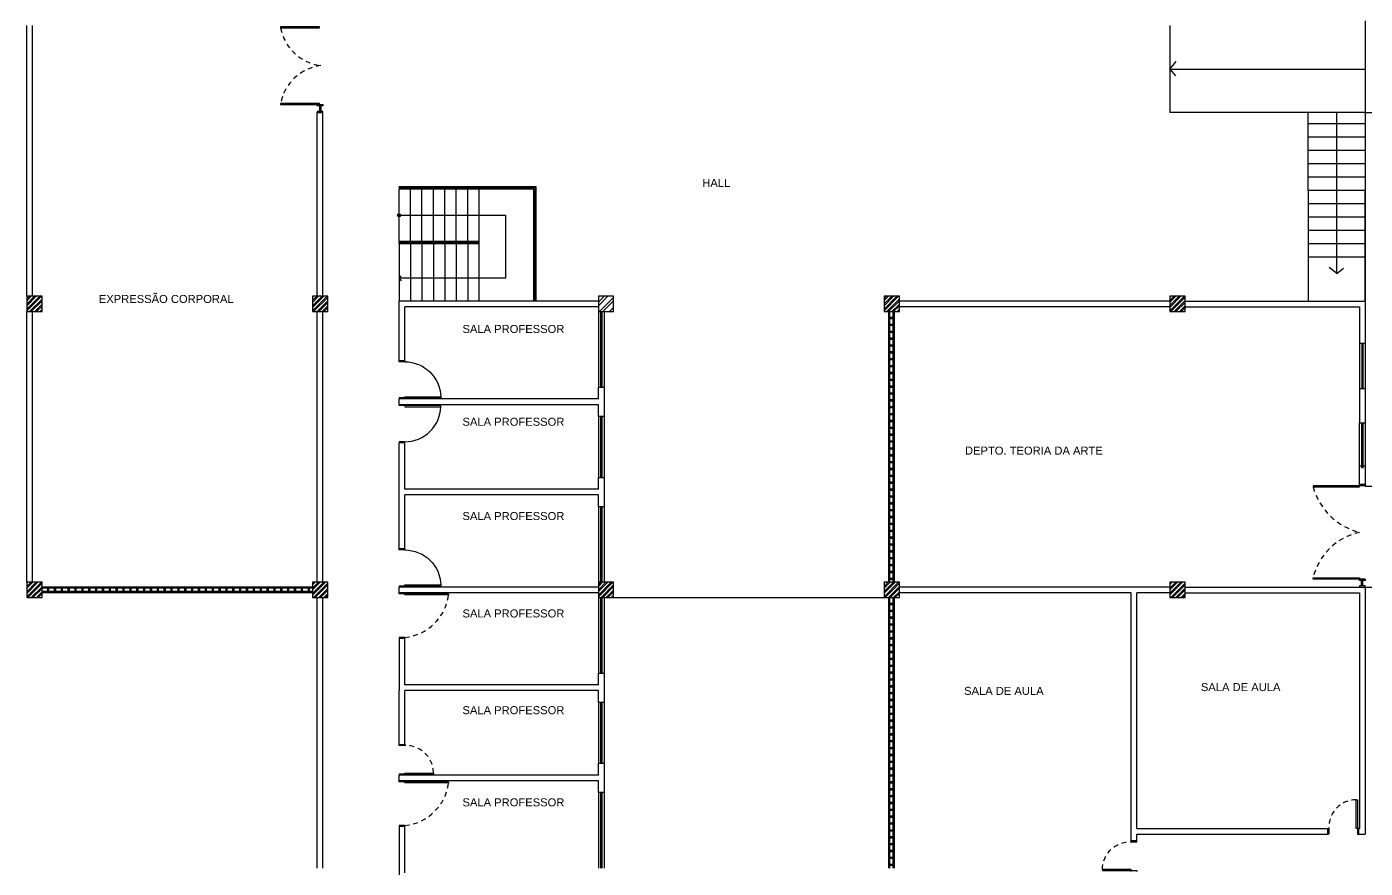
# Model space of a CAD drawing. Header units: millimetres. Extents: x 3165 to 3348, y 1853 to 2028.
# Drawn here: x 3186.75 to 3221.88, y 1891.58 to 1913.65 of the extents above; entities that cross this region are included whole.
import ezdxf

# ---------------------------------------------------------------- set-up
doc = ezdxf.new("R2010")
doc.units = ezdxf.units.MM
doc.linetypes.add('DASHED', pattern=[19.05, 12.7, -6.35])
doc.linetypes.add('HIDDEN2', pattern=[4.7625, 3.175, -1.5875])
for name, color, linetype in [('Cobogó', 2, 'Continuous'), ('Divisória', 6, 'Continuous'), ('Em Vista', 7, 'Continuous'), ('Janela', 2, 'Continuous'), ('Janela alta', 7, 'HIDDEN2'), ('Linha de Piso', 7, 'Continuous'), ('Parede', 5, 'Continuous'), ('Pilar', 7, 'Continuous'), ('Porta', 2, 'Continuous'), ('Texto', 6, 'Continuous')]:
    doc.layers.add(name, color=color, linetype=linetype)
doc.styles.add('Arial', font='arial.ttf', dxfattribs={"height": 0.15})
pattern_1 = [(45, (582.78078, 645.80131), (-0.067351921, 0.067351921), []), (45, (582.82568, 645.80131), (-0.067351921, 0.067351921), [])]

# ---------------------------------------------------------------- blocks, each defined once
blk = doc.blocks.new('essdgy')
at = {"layer": 'Porta', "ltscale": 0.5}
blk.add_lwpolyline([(2638.947, 1228.079), (2638.947, 1228.049), (2638.197, 1228.049), (2638.197, 1228.079)], close=True, dxfattribs=at)
for points in [[(2638.947, 1228.104), (2638.947, 1228.079), (2639.097, 1228.079), (2639.097, 1228.104)], [(2638.947, 1227.304), (2638.947, 1227.329), (2639.097, 1227.329), (2639.097, 1227.304)]]:
    blk.add_lwpolyline(points, dxfattribs=at)
at = {"layer": 'Porta', "color": 252, "linetype": 'HIDDEN2', "ltscale": 0.04}
blk.add_arc((2638.918, 1228.049), 0.721, 180, 272.3383, dxfattribs=at)
blk = doc.blocks.new('A$C3123344C')
at = {"layer": 'Porta', "ltscale": 0.5}
blk.add_lwpolyline([(0.025, 0.15), (0.055, 0.15), (0.055, 1.096), (0.025, 1.096)], close=True, dxfattribs=at)
for points in [[(0, 0.15), (0.025, 0.15), (0.025, 0), (0, 0)], [(0.997, 0.15), (0.972, 0.15), (0.972, 0), (0.997, 0)]]:
    blk.add_lwpolyline(points, dxfattribs=at)
at = {"layer": 'Porta', "color": 252, "linetype": 'DASHED', "ltscale": 0.3}
blk.add_arc((0.025, 0.15), 0.947, 0, 88.1852, dxfattribs=at)

msp = doc.modelspace()

# ---------------------------------------------------------------- hatches: boundary and pattern name
at = {"layer": 'Pilar', "linetype": 'HIDDEN2'}
h = msp.add_hatch(dxfattribs=at)
h.set_pattern_fill('ANSI32', color=256, scale=0.01)
h.set_pattern_definition(pattern_1)
h.paths.add_polyline_path([(3186.753, 1906.177), (3187.153, 1906.177), (3187.153, 1906.577), (3186.753, 1906.577)])
h = msp.add_hatch(dxfattribs=at)
h.set_pattern_fill('ANSI32', color=256, scale=0.01)
h.set_pattern_definition(pattern_1)
h.paths.add_polyline_path([(3194.253, 1906.177), (3194.653, 1906.177), (3194.653, 1906.577), (3194.253, 1906.577)])
h = msp.add_hatch(dxfattribs=at)
h.set_pattern_fill('ANSI32', color=256, scale=0.02)
h.set_pattern_definition([(45, (582.78078, 645.8013), (-0.134703842, 0.134703842), []), (45, (582.87058, 645.8013), (-0.134703842, 0.134703842), [])])
h.paths.add_polyline_path([(3202.153, 1906.577), (3201.753, 1906.577), (3201.753, 1906.177), (3202.153, 1906.177)])
h = msp.add_hatch(dxfattribs=at)
h.set_pattern_fill('ANSI32', color=256, scale=0.01)
h.set_pattern_definition(pattern_1)
h.paths.add_polyline_path([(3209.253, 1906.177), (3209.653, 1906.177), (3209.653, 1906.577), (3209.253, 1906.577)])
h = msp.add_hatch(dxfattribs=at)
h.set_pattern_fill('ANSI32', color=256, scale=0.01)
h.set_pattern_definition(pattern_1)
h.paths.add_polyline_path([(3216.753, 1906.177), (3217.153, 1906.177), (3217.153, 1906.577), (3216.753, 1906.577)])
h = msp.add_hatch(dxfattribs=at)
h.set_pattern_fill('ANSI32', color=256, scale=0.01)
h.set_pattern_definition(pattern_1)
h.paths.add_polyline_path([(3186.753, 1898.677), (3187.153, 1898.677), (3187.153, 1899.077), (3186.753, 1899.077)])
h = msp.add_hatch(dxfattribs=at)
h.set_pattern_fill('ANSI32', color=256, scale=0.01)
h.set_pattern_definition(pattern_1)
h.paths.add_polyline_path([(3194.253, 1898.677), (3194.653, 1898.677), (3194.653, 1899.077), (3194.253, 1899.077)])
h = msp.add_hatch(dxfattribs=at)
h.set_pattern_fill('ANSI32', color=256, scale=0.01)
h.set_pattern_definition(pattern_1)
h.paths.add_polyline_path([(3201.753, 1898.677), (3202.153, 1898.677), (3202.153, 1899.077), (3201.753, 1899.077)])
h = msp.add_hatch(dxfattribs=at)
h.set_pattern_fill('ANSI32', color=256, scale=0.01)
h.set_pattern_definition(pattern_1)
h.paths.add_polyline_path([(3209.253, 1898.677), (3209.653, 1898.677), (3209.653, 1899.077), (3209.253, 1899.077)])
h = msp.add_hatch(dxfattribs=at)
h.set_pattern_fill('ANSI32', color=256, scale=0.01)
h.set_pattern_definition(pattern_1)
h.paths.add_polyline_path([(3216.753, 1898.677), (3217.153, 1898.677), (3217.153, 1899.077), (3216.753, 1899.077)])

# ---------------------------------------------------------------- linework, layer by layer
for p, q in [((3197.424, 1907.952), (3197.424, 1907.982)), ((3197.724, 1907.952), (3197.724, 1907.982)), ((3198.024, 1907.952), (3198.024, 1907.982)), ((3198.324, 1907.952), (3198.324, 1907.982))]:
    msp.add_line(p, q)
at = {"layer": 'Cobogó'}
for p, q in [((3209.404, 1899.077), (3209.404, 1906.177)), ((3209.404, 1906.027), (3209.494, 1906.027)), ((3209.404, 1905.997), (3209.494, 1905.997)), ((3209.494, 1899.077), (3209.494, 1906.177)), ((3209.404, 1905.847), (3209.494, 1905.847)), ((3209.404, 1905.817), (3209.494, 1905.817)), ((3209.404, 1905.667), (3209.494, 1905.667)), ((3209.404, 1905.637), (3209.494, 1905.637)), ((3209.404, 1905.487), (3209.494, 1905.487)), ((3209.404, 1905.457), (3209.494, 1905.457)), ((3209.404, 1905.307), (3209.494, 1905.307)), ((3209.404, 1905.277), (3209.494, 1905.277)), ((3209.404, 1905.127), (3209.494, 1905.127)), ((3209.404, 1905.097), (3209.494, 1905.097)), ((3209.404, 1904.947), (3209.494, 1904.947)), ((3209.404, 1904.917), (3209.494, 1904.917)), ((3209.404, 1904.767), (3209.494, 1904.767)), ((3209.404, 1904.737), (3209.494, 1904.737)), ((3209.404, 1904.587), (3209.494, 1904.587)), ((3209.404, 1904.557), (3209.494, 1904.557)), ((3209.404, 1904.407), (3209.494, 1904.407)), ((3209.404, 1904.377), (3209.494, 1904.377)), ((3209.404, 1904.227), (3209.494, 1904.227)), ((3209.404, 1904.197), (3209.494, 1904.197)), ((3209.404, 1904.047), (3209.494, 1904.047)), ((3209.404, 1904.017), (3209.494, 1904.017)), ((3209.404, 1903.867), (3209.494, 1903.867)), ((3209.404, 1903.837), (3209.494, 1903.837)), ((3209.404, 1903.687), (3209.494, 1903.687)), ((3209.404, 1903.657), (3209.494, 1903.657)), ((3209.404, 1903.507), (3209.494, 1903.507)), ((3209.404, 1903.477), (3209.494, 1903.477)), ((3209.404, 1903.327), (3209.494, 1903.327)), ((3209.404, 1903.297), (3209.494, 1903.297)), ((3209.404, 1903.147), (3209.494, 1903.147)), ((3209.404, 1903.117), (3209.494, 1903.117)), ((3209.404, 1902.967), (3209.494, 1902.967)), ((3209.404, 1902.937), (3209.494, 1902.937)), ((3209.404, 1902.787), (3209.494, 1902.787)), ((3209.404, 1902.757), (3209.494, 1902.757)), ((3209.404, 1902.607), (3209.494, 1902.607)), ((3209.404, 1902.577), (3209.494, 1902.577)), ((3209.404, 1902.427), (3209.494, 1902.427)), ((3209.404, 1902.397), (3209.494, 1902.397)), ((3209.404, 1902.247), (3209.494, 1902.247)), ((3209.404, 1902.217), (3209.494, 1902.217)), ((3209.404, 1902.067), (3209.494, 1902.067)), ((3209.404, 1902.037), (3209.494, 1902.037)), ((3209.404, 1901.887), (3209.494, 1901.887)), ((3209.404, 1901.887), (3209.494, 1901.887)), ((3209.404, 1901.857), (3209.494, 1901.857)), ((3209.404, 1901.857), (3209.494, 1901.857)), ((3209.404, 1901.707), (3209.494, 1901.707)), ((3209.404, 1901.677), (3209.494, 1901.677)), ((3209.404, 1901.527), (3209.494, 1901.527)), ((3209.404, 1901.497), (3209.494, 1901.497)), ((3209.404, 1901.347), (3209.494, 1901.347)), ((3209.404, 1901.317), (3209.494, 1901.317)), ((3209.404, 1901.167), (3209.494, 1901.167)), ((3209.404, 1901.167), (3209.494, 1901.167)), ((3209.404, 1901.137), (3209.494, 1901.137)), ((3209.404, 1901.137), (3209.494, 1901.137)), ((3209.404, 1900.987), (3209.494, 1900.987)), ((3209.404, 1900.957), (3209.494, 1900.957)), ((3209.404, 1900.807), (3209.494, 1900.807)), ((3209.404, 1900.777), (3209.494, 1900.777)), ((3209.404, 1900.627), (3209.494, 1900.627)), ((3209.404, 1900.597), (3209.494, 1900.597)), ((3209.404, 1900.447), (3209.494, 1900.447)), ((3209.404, 1900.447), (3209.494, 1900.447)), ((3209.404, 1900.417), (3209.494, 1900.417)), ((3209.404, 1900.417), (3209.494, 1900.417)), ((3209.404, 1900.267), (3209.494, 1900.267)), ((3209.404, 1900.237), (3209.494, 1900.237)), ((3209.404, 1900.087), (3209.494, 1900.087)), ((3209.404, 1900.057), (3209.494, 1900.057)), ((3209.404, 1899.907), (3209.494, 1899.907)), ((3209.404, 1899.877), (3209.494, 1899.877)), ((3209.404, 1899.727), (3209.494, 1899.727)), ((3209.404, 1899.727), (3209.494, 1899.727)), ((3209.404, 1899.697), (3209.494, 1899.697)), ((3209.404, 1899.697), (3209.494, 1899.697)), ((3209.404, 1899.547), (3209.494, 1899.547)), ((3209.404, 1899.517), (3209.494, 1899.517)), ((3209.404, 1899.367), (3209.494, 1899.367)), ((3209.404, 1899.337), (3209.494, 1899.337)), ((3194.253, 1898.922), (3187.153, 1898.922)), ((3187.303, 1898.832), (3187.303, 1898.922)), ((3187.333, 1898.832), (3187.333, 1898.922)), ((3187.483, 1898.832), (3187.483, 1898.922)), ((3187.513, 1898.832), (3187.513, 1898.922)), ((3187.663, 1898.832), (3187.663, 1898.922)), ((3187.693, 1898.832), (3187.693, 1898.922)), ((3187.843, 1898.832), (3187.843, 1898.922)), ((3187.873, 1898.832), (3187.873, 1898.922)), ((3188.023, 1898.832), (3188.023, 1898.922)), ((3188.053, 1898.832), (3188.053, 1898.922)), ((3188.203, 1898.832), (3188.203, 1898.922)), ((3188.233, 1898.832), (3188.233, 1898.922)), ((3188.383, 1898.832), (3188.383, 1898.922)), ((3188.413, 1898.832), (3188.413, 1898.922)), ((3188.563, 1898.832), (3188.563, 1898.922)), ((3188.593, 1898.832), (3188.593, 1898.922)), ((3188.743, 1898.832), (3188.743, 1898.922)), ((3188.773, 1898.832), (3188.773, 1898.922)), ((3188.923, 1898.832), (3188.923, 1898.922)), ((3188.953, 1898.832), (3188.953, 1898.922)), ((3189.103, 1898.832), (3189.103, 1898.922)), ((3189.133, 1898.832), (3189.133, 1898.922)), ((3189.283, 1898.832), (3189.283, 1898.922)), ((3189.313, 1898.832), (3189.313, 1898.922)), ((3189.463, 1898.832), (3189.463, 1898.922)), ((3189.493, 1898.832), (3189.493, 1898.922)), ((3189.643, 1898.832), (3189.643, 1898.922)), ((3189.673, 1898.832), (3189.673, 1898.922)), ((3189.823, 1898.832), (3189.823, 1898.922)), ((3189.853, 1898.832), (3189.853, 1898.922)), ((3190.003, 1898.832), (3190.003, 1898.922)), ((3190.033, 1898.832), (3190.033, 1898.922)), ((3190.183, 1898.832), (3190.183, 1898.922)), ((3190.213, 1898.832), (3190.213, 1898.922)), ((3190.363, 1898.832), (3190.363, 1898.922)), ((3190.393, 1898.832), (3190.393, 1898.922)), ((3190.543, 1898.832), (3190.543, 1898.922)), ((3190.573, 1898.832), (3190.573, 1898.922)), ((3190.723, 1898.832), (3190.723, 1898.922)), ((3190.753, 1898.832), (3190.753, 1898.922)), ((3190.903, 1898.832), (3190.903, 1898.922)), ((3190.933, 1898.832), (3190.933, 1898.922)), ((3191.083, 1898.832), (3191.083, 1898.922)), ((3191.113, 1898.832), (3191.113, 1898.922)), ((3191.263, 1898.832), (3191.263, 1898.922)), ((3191.293, 1898.832), (3191.293, 1898.922)), ((3191.443, 1898.832), (3191.443, 1898.922)), ((3191.443, 1898.832), (3191.443, 1898.922)), ((3191.473, 1898.832), (3191.473, 1898.922)), ((3191.473, 1898.832), (3191.473, 1898.922)), ((3191.623, 1898.832), (3191.623, 1898.922)), ((3191.653, 1898.832), (3191.653, 1898.922)), ((3191.803, 1898.832), (3191.803, 1898.922)), ((3191.833, 1898.832), (3191.833, 1898.922)), ((3191.983, 1898.832), (3191.983, 1898.922)), ((3192.013, 1898.832), (3192.013, 1898.922)), ((3192.163, 1898.832), (3192.163, 1898.922)), ((3192.163, 1898.832), (3192.163, 1898.922)), ((3192.193, 1898.832), (3192.193, 1898.922)), ((3192.193, 1898.832), (3192.193, 1898.922)), ((3192.343, 1898.832), (3192.343, 1898.922)), ((3192.373, 1898.832), (3192.373, 1898.922)), ((3192.523, 1898.832), (3192.523, 1898.922)), ((3192.553, 1898.832), (3192.553, 1898.922)), ((3192.703, 1898.832), (3192.703, 1898.922)), ((3192.733, 1898.832), (3192.733, 1898.922)), ((3192.883, 1898.832), (3192.883, 1898.922)), ((3192.883, 1898.832), (3192.883, 1898.922)), ((3192.913, 1898.832), (3192.913, 1898.922)), ((3192.913, 1898.832), (3192.913, 1898.922)), ((3193.063, 1898.832), (3193.063, 1898.922)), ((3193.093, 1898.832), (3193.093, 1898.922)), ((3193.243, 1898.832), (3193.243, 1898.922)), ((3193.273, 1898.832), (3193.273, 1898.922)), ((3193.423, 1898.832), (3193.423, 1898.922)), ((3193.453, 1898.832), (3193.453, 1898.922)), ((3193.603, 1898.832), (3193.603, 1898.922)), ((3193.603, 1898.832), (3193.603, 1898.922)), ((3193.633, 1898.832), (3193.633, 1898.922)), ((3193.633, 1898.832), (3193.633, 1898.922)), ((3193.783, 1898.832), (3193.783, 1898.922)), ((3193.813, 1898.832), (3193.813, 1898.922)), ((3193.963, 1898.832), (3193.963, 1898.922)), ((3193.993, 1898.832), (3193.993, 1898.922)), ((3194.143, 1898.832), (3194.143, 1898.922)), ((3194.173, 1898.832), (3194.173, 1898.922)), ((3209.404, 1899.187), (3209.494, 1899.187)), ((3209.404, 1899.157), (3209.494, 1899.157)), ((3194.253, 1898.832), (3187.153, 1898.832)), ((3209.404, 1891.577), (3209.404, 1898.677)), ((3209.404, 1898.527), (3209.494, 1898.527)), ((3209.494, 1891.577), (3209.494, 1898.677)), ((3209.404, 1898.497), (3209.494, 1898.497)), ((3209.404, 1898.347), (3209.494, 1898.347)), ((3209.404, 1898.317), (3209.494, 1898.317)), ((3209.404, 1898.167), (3209.494, 1898.167)), ((3209.404, 1898.137), (3209.494, 1898.137)), ((3209.404, 1897.987), (3209.494, 1897.987)), ((3209.404, 1897.957), (3209.494, 1897.957)), ((3209.404, 1897.807), (3209.494, 1897.807)), ((3209.404, 1897.777), (3209.494, 1897.777)), ((3209.404, 1897.627), (3209.494, 1897.627)), ((3209.404, 1897.597), (3209.494, 1897.597)), ((3209.404, 1897.447), (3209.494, 1897.447)), ((3209.404, 1897.417), (3209.494, 1897.417)), ((3209.404, 1897.267), (3209.494, 1897.267)), ((3209.404, 1897.237), (3209.494, 1897.237)), ((3209.404, 1897.087), (3209.494, 1897.087)), ((3209.404, 1897.057), (3209.494, 1897.057)), ((3209.404, 1896.907), (3209.494, 1896.907)), ((3209.404, 1896.877), (3209.494, 1896.877)), ((3209.404, 1896.727), (3209.494, 1896.727)), ((3209.404, 1896.697), (3209.494, 1896.697)), ((3209.404, 1896.547), (3209.494, 1896.547)), ((3209.404, 1896.517), (3209.494, 1896.517)), ((3209.404, 1896.367), (3209.494, 1896.367)), ((3209.404, 1896.337), (3209.494, 1896.337)), ((3209.404, 1896.187), (3209.494, 1896.187)), ((3209.404, 1896.157), (3209.494, 1896.157)), ((3209.404, 1896.007), (3209.494, 1896.007)), ((3209.404, 1895.977), (3209.494, 1895.977)), ((3209.404, 1895.827), (3209.494, 1895.827)), ((3209.404, 1895.797), (3209.494, 1895.797)), ((3209.404, 1895.647), (3209.494, 1895.647)), ((3209.404, 1895.617), (3209.494, 1895.617)), ((3209.404, 1895.467), (3209.494, 1895.467)), ((3209.404, 1895.437), (3209.494, 1895.437)), ((3209.404, 1895.287), (3209.494, 1895.287)), ((3209.404, 1895.257), (3209.494, 1895.257)), ((3209.404, 1895.107), (3209.494, 1895.107)), ((3209.404, 1895.077), (3209.494, 1895.077)), ((3209.404, 1894.927), (3209.494, 1894.927)), ((3209.404, 1894.897), (3209.494, 1894.897)), ((3209.404, 1894.747), (3209.494, 1894.747)), ((3209.404, 1894.717), (3209.494, 1894.717)), ((3209.404, 1894.567), (3209.494, 1894.567)), ((3209.404, 1894.537), (3209.494, 1894.537)), ((3209.404, 1894.387), (3209.494, 1894.387)), ((3209.404, 1894.387), (3209.494, 1894.387)), ((3209.404, 1894.357), (3209.494, 1894.357)), ((3209.404, 1894.357), (3209.494, 1894.357)), ((3209.404, 1894.207), (3209.494, 1894.207)), ((3209.404, 1894.177), (3209.494, 1894.177)), ((3209.404, 1894.027), (3209.494, 1894.027)), ((3209.404, 1893.997), (3209.494, 1893.997)), ((3209.404, 1893.847), (3209.494, 1893.847)), ((3209.404, 1893.817), (3209.494, 1893.817)), ((3209.404, 1893.667), (3209.494, 1893.667)), ((3209.404, 1893.667), (3209.494, 1893.667)), ((3209.404, 1893.637), (3209.494, 1893.637)), ((3209.404, 1893.637), (3209.494, 1893.637)), ((3209.404, 1893.487), (3209.494, 1893.487)), ((3209.404, 1893.457), (3209.494, 1893.457)), ((3209.404, 1893.307), (3209.494, 1893.307)), ((3209.404, 1893.277), (3209.494, 1893.277)), ((3209.404, 1893.127), (3209.494, 1893.127)), ((3209.404, 1893.097), (3209.494, 1893.097)), ((3209.404, 1892.947), (3209.494, 1892.947)), ((3209.404, 1892.947), (3209.494, 1892.947)), ((3209.404, 1892.917), (3209.494, 1892.917)), ((3209.404, 1892.917), (3209.494, 1892.917)), ((3209.404, 1892.767), (3209.494, 1892.767)), ((3209.404, 1892.737), (3209.494, 1892.737)), ((3209.404, 1892.587), (3209.494, 1892.587)), ((3209.404, 1892.557), (3209.494, 1892.557)), ((3209.404, 1892.407), (3209.494, 1892.407)), ((3209.404, 1892.377), (3209.494, 1892.377)), ((3209.404, 1892.227), (3209.494, 1892.227)), ((3209.404, 1892.227), (3209.494, 1892.227)), ((3209.404, 1892.197), (3209.494, 1892.197)), ((3209.404, 1892.197), (3209.494, 1892.197)), ((3209.404, 1892.047), (3209.494, 1892.047)), ((3209.404, 1892.017), (3209.494, 1892.017)), ((3209.404, 1891.867), (3209.494, 1891.867)), ((3209.404, 1891.837), (3209.494, 1891.837)), ((3209.404, 1891.687), (3209.494, 1891.687)), ((3209.404, 1891.657), (3209.494, 1891.657))]:
    msp.add_line(p, q, dxfattribs=at)
at = {"layer": 'Divisória', "color": 7, "linetype": 'HIDDEN2'}
for p, q in [((3194.374, 1911.577), (3194.374, 1911.607)), ((3194.374, 1911.607), (3194.527, 1911.607)), ((3194.527, 1911.577), (3194.374, 1911.577)), ((3194.527, 1911.607), (3194.527, 1911.577)), ((3194.527, 1911.427), (3194.374, 1911.427)), ((3194.374, 1911.427), (3194.374, 1911.397)), ((3194.527, 1911.397), (3194.527, 1911.427))]:
    msp.add_line(p, q, dxfattribs=at)
at = {"layer": 'Em Vista'}
for p, q in [((3200.094, 1909.422), (3196.524, 1909.422)), ((3200.094, 1906.452), (3200.094, 1909.422)), ((3200.124, 1906.452), (3200.124, 1909.452)), ((3200.064, 1909.392), (3196.524, 1909.392)), ((3200.064, 1906.452), (3200.064, 1909.392)), ((3196.524, 1908.012), (3196.524, 1907.982)), ((3198.624, 1908.012), (3196.524, 1908.012)), ((3196.524, 1907.952), (3196.524, 1907.982)), ((3198.624, 1907.982), (3196.524, 1907.982)), ((3198.624, 1907.952), (3196.524, 1907.952)), ((3196.824, 1907.952), (3196.824, 1907.982)), ((3197.124, 1907.952), (3197.124, 1907.982))]:
    msp.add_line(p, q, dxfattribs=at)
at = {"layer": 'Janela', "linetype": 'HIDDEN2'}
for p, q in [((3194.434, 1911.577), (3194.434, 1911.427)), ((3194.467, 1911.577), (3194.467, 1911.427)), ((3201.813, 1906.177), (3201.813, 1904.195)), ((3201.843, 1906.177), (3201.843, 1904.195)), ((3201.813, 1903.425), (3201.813, 1901.829)), ((3201.843, 1903.425), (3201.843, 1901.829)), ((3201.813, 1901.059), (3201.813, 1899.077)), ((3201.843, 1901.059), (3201.843, 1899.077)), ((3221.783, 1898.987), (3221.783, 1899.127)), ((3221.813, 1898.987), (3221.813, 1899.127)), ((3201.813, 1898.677), (3201.813, 1896.695)), ((3201.843, 1898.677), (3201.843, 1896.695)), ((3201.813, 1895.925), (3201.813, 1894.329)), ((3201.843, 1895.925), (3201.843, 1894.329)), ((3201.813, 1893.559), (3201.813, 1891.577)), ((3201.843, 1893.559), (3201.843, 1891.577))]:
    msp.add_line(p, q, dxfattribs=at)
at = {"layer": 'Janela alta'}
for p, q in [((3221.788, 1905.352), (3221.788, 1904.162)), ((3221.818, 1905.352), (3221.818, 1904.162)), ((3221.788, 1902.072), (3221.788, 1903.262)), ((3221.818, 1903.262), (3221.818, 1902.072))]:
    msp.add_line(p, q, dxfattribs=at)
at = {"layer": 'Linha de Piso'}
for p, q in [((3216.753, 1913.677), (3216.753, 1911.402)), ((3221.878, 1913.802), (3221.878, 1911.402)), ((3216.753, 1912.539), (3216.916, 1912.738)), ((3216.753, 1912.539), (3221.878, 1912.539)), ((3216.753, 1912.539), (3216.9, 1912.358)), ((3221.878, 1911.402), (3216.753, 1911.402)), ((3220.378, 1909.352), (3220.378, 1911.402)), ((3221.13, 1907.186), (3221.13, 1911.39)), ((3221.878, 1911.402), (3224.253, 1911.402)), ((3221.878, 1911.402), (3221.878, 1906.302)), ((3221.878, 1911.402), (3221.878, 1909.352)), ((3221.878, 1911.102), (3220.378, 1911.102)), ((3221.878, 1910.752), (3220.378, 1910.752)), ((3221.878, 1910.402), (3220.378, 1910.402)), ((3221.878, 1910.052), (3220.378, 1910.052)), ((3196.524, 1909.422), (3196.524, 1909.452)), ((3200.124, 1909.452), (3196.524, 1909.452)), ((3196.524, 1909.422), (3196.524, 1909.392)), ((3196.824, 1909.422), (3196.824, 1909.452)), ((3197.124, 1909.422), (3197.124, 1909.452)), ((3221.878, 1909.702), (3220.378, 1909.702)), ((3196.524, 1908.012), (3196.524, 1909.392)), ((3196.824, 1908.012), (3196.824, 1909.392)), ((3197.124, 1908.012), (3197.124, 1909.392)), ((3197.424, 1908.012), (3197.424, 1909.392)), ((3197.724, 1908.012), (3197.724, 1909.392)), ((3198.024, 1908.012), (3198.024, 1909.392)), ((3198.324, 1908.012), (3198.324, 1909.392)), ((3198.624, 1906.452), (3198.624, 1909.392)), ((3220.378, 1909.352), (3220.378, 1906.452)), ((3221.878, 1909.352), (3220.378, 1909.352)), ((3221.878, 1906.452), (3221.878, 1909.352)), ((3196.524, 1908.702), (3199.32, 1908.702)), ((3199.32, 1908.702), (3199.32, 1907.049)), ((3221.878, 1909.002), (3220.378, 1909.002)), ((3221.878, 1908.652), (3220.378, 1908.652)), ((3221.878, 1908.302), (3220.378, 1908.302)), ((3196.524, 1907.952), (3196.524, 1906.452)), ((3196.824, 1907.952), (3196.824, 1906.452)), ((3197.124, 1907.952), (3197.124, 1906.452)), ((3197.424, 1907.952), (3197.424, 1906.452)), ((3197.724, 1907.952), (3197.724, 1906.452)), ((3198.024, 1907.952), (3198.024, 1906.452)), ((3198.324, 1907.952), (3198.324, 1906.452)), ((3221.878, 1907.952), (3220.378, 1907.952)), ((3221.878, 1907.602), (3220.378, 1907.602)), ((3221.13, 1907.172), (3220.931, 1907.335)), ((3221.13, 1907.172), (3221.312, 1907.319)), ((3196.524, 1907.049), (3196.576, 1907.112)), ((3196.524, 1907.049), (3196.576, 1906.986)), ((3199.32, 1907.049), (3196.524, 1907.049)), ((3221.878, 1901.602), (3224.374, 1901.602)), ((3221.878, 1898.952), (3224.253, 1898.952)), ((3202.153, 1898.677), (3209.253, 1898.677))]:
    msp.add_line(p, q, dxfattribs=at)
msp.add_circle((3196.524, 1908.702), 0.0383, dxfattribs=at)
at = {"layer": 'Parede'}
for p, q in [((3186.753, 1906.577), (3186.753, 1913.677)), ((3186.903, 1906.577), (3186.903, 1913.677)), ((3194.374, 1906.577), (3194.374, 1911.397)), ((3194.524, 1906.577), (3194.527, 1911.397)), ((3201.753, 1906.452), (3196.524, 1906.452)), ((3196.524, 1904.885), (3196.524, 1906.452)), ((3201.753, 1906.302), (3196.674, 1906.302)), ((3196.674, 1904.885), (3196.674, 1906.302)), ((3216.753, 1906.452), (3209.653, 1906.452)), ((3216.753, 1906.302), (3209.653, 1906.302)), ((3217.154, 1906.452), (3221.878, 1906.452)), ((3217.161, 1906.302), (3221.728, 1906.302)), ((3221.728, 1906.302), (3221.728, 1905.352)), ((3221.878, 1906.452), (3221.878, 1906.302)), ((3221.878, 1906.302), (3221.878, 1905.352)), ((3186.753, 1899.077), (3186.753, 1906.177)), ((3186.903, 1899.077), (3186.903, 1906.177)), ((3194.374, 1899.077), (3194.374, 1906.177)), ((3194.524, 1899.077), (3194.524, 1906.177)), ((3221.728, 1905.352), (3221.878, 1905.352)), ((3221.728, 1905.352), (3221.728, 1904.162)), ((3221.878, 1905.352), (3221.878, 1904.162)), ((3196.674, 1904.885), (3196.524, 1904.885)), ((3221.728, 1904.162), (3221.878, 1904.162)), ((3221.728, 1904.162), (3221.728, 1903.262)), ((3221.878, 1904.162), (3221.878, 1903.262)), ((3201.753, 1903.885), (3196.524, 1903.885)), ((3196.524, 1903.735), (3196.524, 1903.885)), ((3201.753, 1903.735), (3196.524, 1903.735)), ((3221.728, 1903.262), (3221.878, 1903.262)), ((3221.728, 1902.072), (3221.728, 1903.262)), ((3221.878, 1903.262), (3221.878, 1902.072)), ((3196.524, 1899.952), (3196.524, 1902.735)), ((3196.674, 1902.735), (3196.524, 1902.735)), ((3196.674, 1901.519), (3196.674, 1902.735)), ((3221.878, 1902.122), (3221.728, 1902.122)), ((3221.728, 1901.642), (3221.728, 1902.072)), ((3221.878, 1902.072), (3221.878, 1901.642)), ((3201.753, 1901.519), (3196.674, 1901.519)), ((3201.753, 1901.369), (3196.674, 1901.369)), ((3196.674, 1899.952), (3196.674, 1901.369)), ((3221.878, 1901.642), (3221.728, 1901.642)), ((3196.524, 1899.952), (3196.524, 1900.369)), ((3196.674, 1899.952), (3196.674, 1900.369)), ((3196.674, 1899.952), (3196.524, 1899.952)), ((3201.753, 1898.952), (3196.524, 1898.952)), ((3196.524, 1898.802), (3196.524, 1898.952)), ((3216.753, 1898.952), (3209.653, 1898.952)), ((3217.154, 1898.952), (3221.878, 1898.952)), ((3221.878, 1898.952), (3221.878, 1892.472)), ((3194.374, 1891.577), (3194.374, 1898.677)), ((3194.524, 1891.577), (3194.524, 1898.677)), ((3201.753, 1898.802), (3196.524, 1898.802)), ((3215.734, 1898.802), (3209.653, 1898.802)), ((3215.734, 1892.291), (3215.734, 1898.802)), ((3216.753, 1898.802), (3215.884, 1898.802)), ((3215.884, 1892.622), (3215.884, 1898.802)), ((3217.161, 1898.802), (3221.728, 1898.802)), ((3221.728, 1898.802), (3221.728, 1892.622)), ((3196.674, 1897.602), (3196.524, 1897.602)), ((3196.524, 1897.602), (3196.524, 1896.235)), ((3196.674, 1896.385), (3196.674, 1897.602)), ((3196.524, 1894.819), (3196.524, 1896.235)), ((3201.753, 1896.385), (3196.674, 1896.385)), ((3201.753, 1896.235), (3196.674, 1896.235)), ((3196.674, 1894.819), (3196.674, 1896.235)), ((3196.524, 1894.819), (3196.674, 1894.819)), ((3201.753, 1894.019), (3196.524, 1894.019)), ((3196.524, 1893.869), (3196.524, 1894.019)), ((3201.753, 1893.869), (3196.524, 1893.869)), ((3196.524, 1892.669), (3196.524, 1891.302)), ((3196.674, 1892.669), (3196.524, 1892.669)), ((3196.674, 1891.452), (3196.674, 1892.669)), ((3215.884, 1892.622), (3220.898, 1892.622)), ((3220.898, 1892.472), (3220.898, 1892.622)), ((3221.698, 1892.622), (3221.728, 1892.622)), ((3221.698, 1892.622), (3221.728, 1892.622)), ((3221.728, 1892.622), (3221.698, 1892.622)), ((3221.698, 1892.622), (3221.728, 1892.622)), ((3221.698, 1892.622), (3221.728, 1892.622)), ((3221.698, 1892.622), (3221.698, 1892.472)), ((3215.884, 1892.291), (3215.734, 1892.291)), ((3215.884, 1892.291), (3215.884, 1892.472)), ((3215.884, 1892.472), (3220.898, 1892.472)), ((3215.884, 1892.291), (3215.884, 1892.321)), ((3221.698, 1892.472), (3221.878, 1892.472))]:
    msp.add_line(p, q, dxfattribs=at)
at = {"layer": 'Parede', "color": 7, "linetype": 'HIDDEN2'}
for p, q in [((3201.753, 1906.177), (3201.753, 1904.195)), ((3201.903, 1906.177), (3201.903, 1904.195)), ((3201.753, 1903.425), (3201.753, 1901.829)), ((3201.903, 1903.425), (3201.903, 1901.444)), ((3201.753, 1901.059), (3201.753, 1899.077)), ((3201.903, 1901.059), (3201.903, 1899.077)), ((3201.753, 1898.677), (3201.753, 1896.695)), ((3201.903, 1898.677), (3201.903, 1896.695)), ((3201.753, 1895.925), (3201.753, 1894.329)), ((3201.903, 1895.925), (3201.903, 1893.944)), ((3201.753, 1893.559), (3201.753, 1891.577)), ((3201.903, 1893.559), (3201.903, 1891.577))]:
    msp.add_line(p, q, dxfattribs=at)
at = {"layer": 'Parede', "color": 7}
for p, q in [((3209.374, 1899.077), (3209.374, 1906.177)), ((3209.524, 1899.077), (3209.524, 1906.177)), ((3194.253, 1898.952), (3187.153, 1898.952)), ((3194.253, 1898.802), (3187.153, 1898.802)), ((3209.374, 1891.577), (3209.374, 1898.677)), ((3209.524, 1891.577), (3209.524, 1898.677))]:
    msp.add_line(p, q, dxfattribs=at)
at = {"layer": 'Parede', "linetype": 'HIDDEN2'}
for p, q in [((3201.753, 1904.195), (3201.903, 1904.195)), ((3201.753, 1903.885), (3201.753, 1904.195)), ((3201.903, 1904.195), (3201.903, 1903.425)), ((3201.753, 1903.425), (3201.753, 1903.735)), ((3201.903, 1903.425), (3201.753, 1903.425)), ((3201.753, 1901.829), (3201.903, 1901.829)), ((3201.753, 1901.519), (3201.753, 1901.829)), ((3201.903, 1901.829), (3201.903, 1901.059)), ((3201.753, 1901.059), (3201.753, 1901.369)), ((3201.903, 1901.059), (3201.753, 1901.059)), ((3201.753, 1896.695), (3201.903, 1896.695)), ((3201.753, 1896.385), (3201.753, 1896.695)), ((3201.903, 1896.695), (3201.903, 1895.925)), ((3201.753, 1895.925), (3201.753, 1896.235)), ((3201.903, 1895.925), (3201.753, 1895.925)), ((3201.753, 1894.329), (3201.903, 1894.329)), ((3201.753, 1894.019), (3201.753, 1894.329)), ((3201.903, 1894.329), (3201.903, 1893.559)), ((3201.753, 1893.559), (3201.753, 1893.869)), ((3201.903, 1893.559), (3201.753, 1893.559))]:
    msp.add_line(p, q, dxfattribs=at)
at = {"layer": 'Parede'}
msp.add_lwpolyline([(3194.374, 1911.397), (3194.527, 1911.397)], dxfattribs=at)
at = {"layer": 'Parede', "ltscale": 0.01}
for points in [[(3186.753, 1906.177), (3187.153, 1906.177), (3187.153, 1906.577), (3186.753, 1906.577)], [(3194.253, 1906.177), (3194.653, 1906.177), (3194.653, 1906.577), (3194.253, 1906.577)], [(3201.753, 1906.177), (3202.153, 1906.177), (3202.153, 1906.577), (3201.753, 1906.577)], [(3209.253, 1906.177), (3209.653, 1906.177), (3209.653, 1906.577), (3209.253, 1906.577)], [(3216.753, 1906.177), (3217.153, 1906.177), (3217.153, 1906.577), (3216.753, 1906.577)], [(3186.753, 1898.677), (3187.153, 1898.677), (3187.153, 1899.077), (3186.753, 1899.077)], [(3194.253, 1898.677), (3194.653, 1898.677), (3194.653, 1899.077), (3194.253, 1899.077)], [(3201.753, 1898.677), (3202.153, 1898.677), (3202.153, 1899.077), (3201.753, 1899.077)], [(3209.253, 1898.677), (3209.653, 1898.677), (3209.653, 1899.077), (3209.253, 1899.077)], [(3216.753, 1898.677), (3217.153, 1898.677), (3217.153, 1899.077), (3216.753, 1899.077)]]:
    msp.add_lwpolyline(points, close=True, dxfattribs=at)
at = {"layer": 'Porta'}
for p, q in [((3193.414, 1913.647), (3193.414, 1913.616)), ((3194.434, 1913.647), (3193.414, 1913.647)), ((3193.414, 1913.616), (3194.434, 1913.616)), ((3194.434, 1913.616), (3194.434, 1913.647)), ((3193.414, 1911.637), (3193.414, 1911.607)), ((3194.434, 1911.637), (3193.414, 1911.637)), ((3193.414, 1911.607), (3194.434, 1911.607)), ((3194.434, 1911.607), (3194.434, 1911.637)), ((3196.674, 1898.777), (3197.824, 1898.777)), ((3196.674, 1898.747), (3196.674, 1898.777)), ((3197.824, 1898.747), (3196.674, 1898.747)), ((3197.824, 1898.777), (3197.824, 1898.747)), ((3196.674, 1893.844), (3197.824, 1893.844)), ((3196.674, 1893.814), (3196.674, 1893.844)), ((3197.824, 1893.814), (3196.674, 1893.814)), ((3197.824, 1893.844), (3197.824, 1893.814))]:
    msp.add_line(p, q, dxfattribs=at)
at = {"layer": 'Porta', "linetype": 'HIDDEN2'}
for p, q in [((3221.728, 1901.607), (3220.508, 1901.607)), ((3220.508, 1901.607), (3220.508, 1901.577)), ((3220.508, 1901.577), (3221.728, 1901.577)), ((3221.728, 1901.607), (3221.728, 1901.642)), ((3221.878, 1901.607), (3221.728, 1901.607)), ((3221.728, 1901.577), (3221.728, 1901.607)), ((3221.878, 1901.642), (3221.878, 1901.607)), ((3220.508, 1899.162), (3220.508, 1899.192)), ((3220.508, 1899.192), (3221.728, 1899.192)), ((3221.728, 1899.162), (3220.508, 1899.162)), ((3221.728, 1899.192), (3221.728, 1899.162)), ((3221.728, 1899.127), (3221.728, 1899.162)), ((3221.878, 1899.162), (3221.728, 1899.162)), ((3221.878, 1899.127), (3221.728, 1899.127)), ((3221.878, 1898.987), (3221.728, 1898.987)), ((3221.728, 1898.987), (3221.728, 1898.952)), ((3221.878, 1899.162), (3221.878, 1899.127)), ((3221.878, 1898.952), (3221.878, 1898.987))]:
    msp.add_line(p, q, dxfattribs=at)
at = {"layer": 'Porta', "ltscale": 0.5}
for points in [[(3196.674, 1898.802), (3196.674, 1898.777), (3196.524, 1898.777), (3196.524, 1898.802)], [(3196.674, 1897.602), (3196.674, 1897.627), (3196.524, 1897.627), (3196.524, 1897.602)], [(3196.674, 1894.819), (3196.674, 1894.794), (3196.524, 1894.794), (3196.524, 1894.819)], [(3196.674, 1894.019), (3196.674, 1894.044), (3196.524, 1894.044), (3196.524, 1894.019)], [(3196.674, 1893.869), (3196.674, 1893.844), (3196.524, 1893.844), (3196.524, 1893.869)], [(3196.674, 1892.669), (3196.674, 1892.694), (3196.524, 1892.694), (3196.524, 1892.669)]]:
    msp.add_lwpolyline(points, dxfattribs=at)
msp.add_lwpolyline([(3196.674, 1894.044), (3196.674, 1894.074), (3197.424, 1894.074), (3197.424, 1894.044)], close=True, dxfattribs=at)
at = {"layer": 'Porta', "color": 252, "linetype": 'HIDDEN2', "ltscale": 0.04}
for centre, radius, start, end in [((3194.622, 1913.848), 1.23, 190.8362, 262.8338), ((3194.622, 1911.406), 1.231, 97.1714, 169.1586), ((3222.152, 1902.039), 1.708, 195.69, 255.6161), ((3222.06, 1898.825), 1.595, 102.006, 166.6878), ((3196.537, 1898.918), 1.298, 276.0611, 352.4246), ((3196.703, 1894.074), 0.721, 0, 92.3383), ((3196.537, 1893.985), 1.298, 276.0611, 352.4246)]:
    msp.add_arc(centre, radius, start, end, dxfattribs=at)

# ---------------------------------------------------------------- block references
at = {"layer": 'Porta', "xscale": -1}
for name, p, rotation in [('A$C3123344C', (3196.524, 1903.888), 270), ('A$C3123344C', (3196.524, 1898.952), 270), ('essdgy', (576.786, 3119.595), 180)]:
    msp.add_blockref(name, p, dxfattribs=dict(at, rotation=rotation))
at = {"layer": 'Porta', "rotation": 270}
for name, p in [('A$C3123344C', (3196.524, 1903.735)), ('essdgy', (1993.594, 4531.569))]:
    msp.add_blockref(name, p, dxfattribs=at)

# ---------------------------------------------------------------- texts
at = {"layer": 'Texto', "style": 'Arial'}
for s, p in [('HALL', (3204.48, 1909.446)), ('EXPRESSÃO CORPORAL', (3188.644, 1906.403)), ('DEPTO. TEORIA DA ARTE ', (3211.374, 1902.425))]:
    msp.add_text(s, height=0.21, dxfattribs=at).set_placement(p)
at = {"layer": 'Texto', "char_height": 0.21, "attachment_point": 1, "style": 'Arial'}
for s, insert, width in [('SALA PROFESSOR', (3198.188, 1905.826), 3.90615), ('SALA PROFESSOR', (3198.188, 1903.392), 3.90615), ('SALA PROFESSOR', (3198.188, 1900.919), 3.90615), ('SALA PROFESSOR', (3198.188, 1898.364), 3.90615), ('SALA DE AULA', (3217.566, 1896.433), 2.77766), ('SALA DE AULA', (3211.351, 1896.334), 3.08645), ('SALA PROFESSOR', (3198.188, 1895.827), 3.90615), ('SALA PROFESSOR', (3198.188, 1893.41), 3.90615)]:
    msp.add_mtext(s, dxfattribs=dict(at, insert=insert, width=width))

doc.saveas('drawing.dxf')
